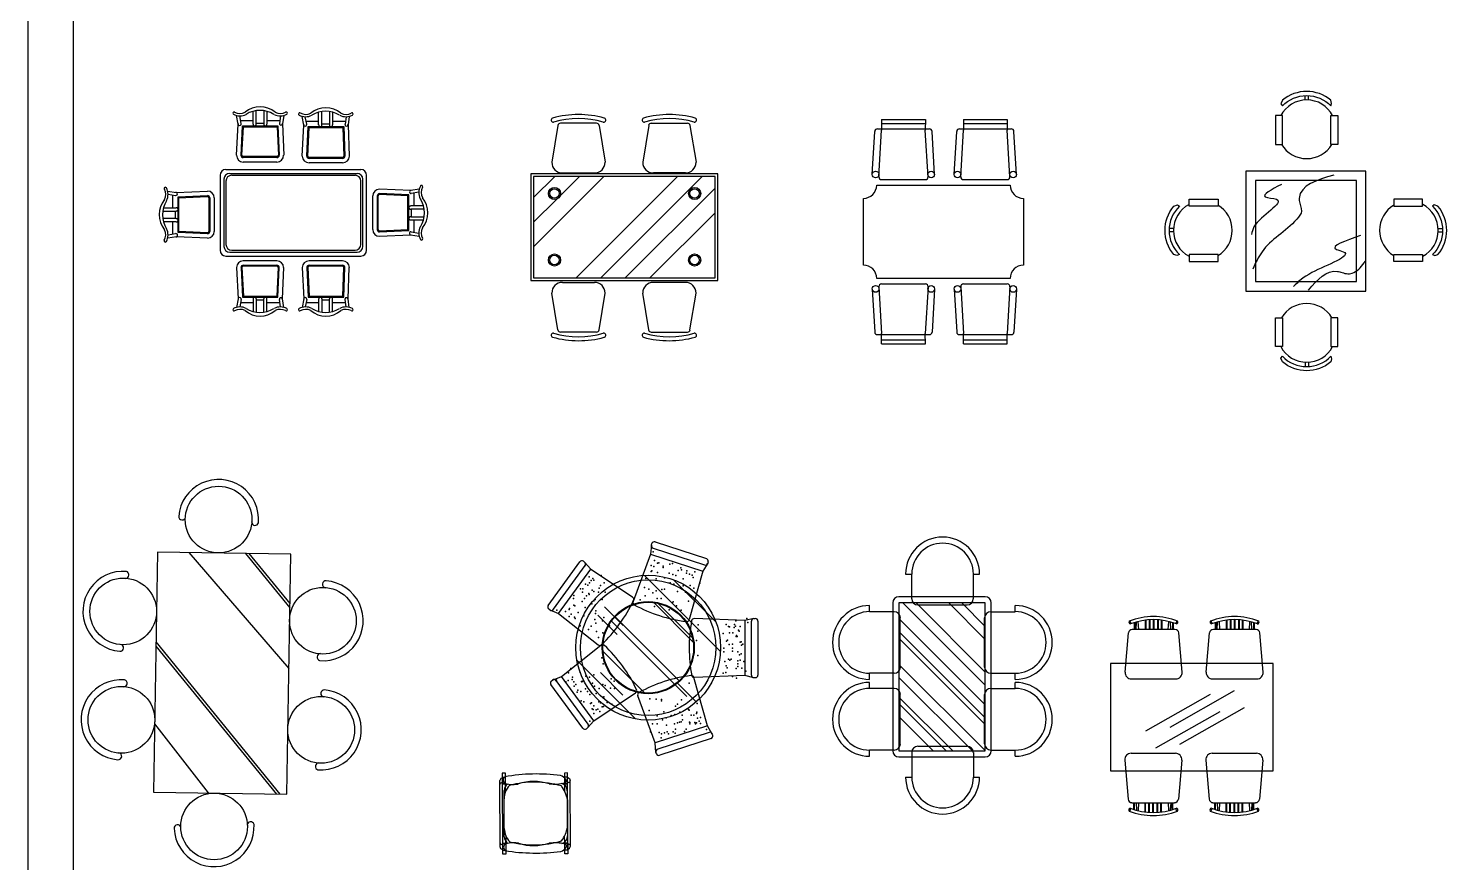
# Model space of a CAD drawing. Header units: inches. Extents: x 10.6 to 53.1, y 11.1 to 35.9.
# Drawn here: x 32.09 to 42.7, y 18.1 to 24.35 of the extents above; entities that cross this region are included whole.
import ezdxf

# ---------------------------------------------------------------- set-up
doc = ezdxf.new("R2010")
doc.units = ezdxf.units.IN
doc.header["$MEASUREMENT"] = 0
for name, color, linetype in [('02', 2, 'Continuous'), ('1', 1, 'Continuous'), ('4', 4, 'Continuous'), ('8', 8, 'Continuous'), ('kadrbm', 4, 'Continuous')]:
    doc.layers.add(name, color=color, linetype=linetype)

# ---------------------------------------------------------------- blocks, each defined once
blk = doc.blocks.new('kadrbm')
at = {"layer": 'kadrbm', "color": 4}
blk.add_lwpolyline([(0, 0), (0, 24.797), (21, 24.797), (21, 0), (0, 0)], close=True, dxfattribs=at)
blk.add_lwpolyline([(20.663, 0.326), (20.663, 24.46), (0.337, 24.46), (0.337, 0.326), (20.663, 0.326)], dxfattribs=at)

msp = doc.modelspace()

# ---------------------------------------------------------------- hatches: boundary and pattern name
at = {"layer": '8'}
h = msp.add_hatch(dxfattribs=at)
h.set_pattern_fill('ANSI34', color=256, scale=0.041, style=0)
h.set_pattern_definition([(45, (35.9434, 22.2314), (-0.5523, 0.5523), []), (45, (36.1275, 22.2314), (-0.5523, 0.5523), []), (45, (36.3116, 22.2314), (-0.5523, 0.5523), []), (45, (36.4957, 22.2314), (-0.5523, 0.5523), [])])
h.paths.add_polyline_path([(37.234, 22.481), (37.234, 23.241), (35.874, 23.241), (35.874, 22.481)])
h.paths.add_polyline_path([(37.126, 22.615, -1), (37.035, 22.615, -1)], flags=16)
h.paths.add_polyline_path([(37.116, 22.615, -1), (37.045, 22.615, -1)], flags=0)
h.paths.add_polyline_path([(37.035, 23.114, -1), (37.126, 23.114, -1)], flags=16)
h.paths.add_polyline_path([(37.045, 23.114, -1), (37.116, 23.114, -1)], flags=0)
h.paths.add_polyline_path([(36.076, 22.615, -1), (35.985, 22.615, -1)], flags=16)
h.paths.add_polyline_path([(36.066, 22.615, -1), (35.995, 22.615, -1)], flags=0)
h.paths.add_polyline_path([(35.985, 23.114, -1), (36.076, 23.114, -1)], flags=16)
h.paths.add_polyline_path([(35.995, 23.114, -1), (36.066, 23.114, -1)], flags=0)

# ---------------------------------------------------------------- linework, layer by layer
at = {"layer": '02'}
for p, q in [((41.657, 23.814), (41.657, 23.847)), ((41.682, 23.814), (41.682, 23.847)), ((33.68, 23.4), (33.691, 23.621)), ((33.687, 23.4), (33.698, 23.613)), ((33.691, 23.621), (33.957, 23.621)), ((33.698, 23.613), (33.951, 23.613)), ((33.951, 23.613), (33.96, 23.4)), ((33.957, 23.621), (33.967, 23.4)), ((34.173, 23.394), (34.183, 23.615)), ((34.18, 23.394), (34.19, 23.608)), ((34.183, 23.615), (34.45, 23.615)), ((34.19, 23.608), (34.443, 23.608)), ((34.443, 23.608), (34.452, 23.394)), ((34.45, 23.615), (34.459, 23.394)), ((36.055, 23.623), (36.01, 23.348)), ((36.345, 23.64), (36.075, 23.64)), ((36.365, 23.623), (36.41, 23.348)), ((36.737, 23.623), (36.692, 23.348)), ((36.756, 23.64), (37.027, 23.64)), ((37.046, 23.623), (37.092, 23.348)), ((38.451, 23.598), (38.841, 23.598)), ((38.462, 23.239), (38.482, 23.589)), ((38.482, 23.638), (38.811, 23.638)), ((38.831, 23.239), (38.81, 23.589)), ((39.066, 23.598), (39.455, 23.598)), ((39.076, 23.239), (39.096, 23.589)), ((39.096, 23.638), (39.425, 23.638)), ((39.445, 23.239), (39.424, 23.589)), ((33.949, 23.39), (33.697, 23.39)), ((33.949, 23.383), (33.697, 23.383)), ((34.442, 23.384), (34.19, 23.384)), ((34.442, 23.377), (34.19, 23.377)), ((33.595, 23.264), (34.55, 23.264)), ((33.61, 23.25), (34.535, 23.25)), ((35.854, 23.261), (35.854, 22.461)), ((37.254, 23.261), (35.854, 23.261)), ((36.09, 23.268), (36.33, 23.268)), ((37.012, 23.268), (36.772, 23.268)), ((37.254, 22.461), (37.254, 23.261)), ((33.552, 23.221), (33.552, 22.717)), ((33.566, 23.207), (33.566, 22.732)), ((34.578, 22.732), (34.578, 23.207)), ((34.593, 22.717), (34.593, 23.221)), ((33.208, 23.089), (33.428, 23.098)), ((33.208, 22.822), (33.208, 23.089)), ((33.215, 23.082), (33.429, 23.091)), ((33.215, 22.829), (33.215, 23.082)), ((33.439, 23.081), (33.439, 22.829)), ((33.446, 23.081), (33.446, 22.829)), ((34.7, 23.095), (34.7, 22.843)), ((34.707, 23.095), (34.707, 22.843)), ((34.938, 23.103), (34.718, 23.113)), ((34.931, 23.096), (34.718, 23.105)), ((34.931, 22.843), (34.931, 23.096)), ((34.938, 22.837), (34.938, 23.103)), ((33.428, 22.812), (33.208, 22.822)), ((33.429, 22.819), (33.215, 22.829)), ((34.718, 22.833), (34.931, 22.843)), ((34.718, 22.826), (34.938, 22.837)), ((40.672, 22.85), (40.639, 22.85)), ((40.672, 22.825), (40.639, 22.825)), ((42.655, 22.85), (42.688, 22.85)), ((42.655, 22.825), (42.688, 22.825)), ((33.595, 22.674), (34.55, 22.674)), ((33.61, 22.688), (34.535, 22.688)), ((42.368, 22.601), (42.368, 22.603)), ((33.68, 22.558), (33.691, 22.337)), ((33.687, 22.558), (33.698, 22.345)), ((33.949, 22.575), (33.697, 22.575)), ((33.949, 22.568), (33.697, 22.568)), ((33.951, 22.345), (33.96, 22.558)), ((33.957, 22.337), (33.967, 22.558)), ((34.173, 22.558), (34.183, 22.337)), ((34.18, 22.558), (34.19, 22.345)), ((34.442, 22.575), (34.19, 22.575)), ((34.442, 22.568), (34.19, 22.568)), ((34.443, 22.345), (34.452, 22.558)), ((34.45, 22.337), (34.459, 22.558)), ((35.854, 22.461), (37.254, 22.461)), ((36.09, 22.447), (36.33, 22.447)), ((37.012, 22.447), (36.772, 22.447)), ((38.462, 22.414), (38.482, 22.064)), ((38.831, 22.414), (38.81, 22.064)), ((39.076, 22.414), (39.096, 22.064)), ((39.445, 22.414), (39.424, 22.064)), ((33.691, 22.337), (33.957, 22.337)), ((33.698, 22.345), (33.951, 22.345)), ((34.183, 22.337), (34.45, 22.337)), ((34.19, 22.345), (34.443, 22.345)), ((36.055, 22.092), (36.01, 22.367)), ((36.365, 22.092), (36.41, 22.367)), ((36.737, 22.092), (36.692, 22.367)), ((37.046, 22.092), (37.092, 22.367)), ((36.345, 22.075), (36.075, 22.075)), ((36.756, 22.075), (37.027, 22.075)), ((38.451, 22.056), (38.841, 22.056)), ((38.482, 22.016), (38.811, 22.016)), ((39.066, 22.056), (39.455, 22.056)), ((39.096, 22.016), (39.425, 22.016)), ((41.657, 21.85), (41.657, 21.817)), ((41.682, 21.85), (41.682, 21.817)), ((36.757, 20.48), (36.76, 20.489)), ((36.785, 20.502), (37.169, 20.377)), ((33.288, 20.422), (34.038, 19.554)), ((33.713, 20.415), (34.046, 20.008)), ((33.739, 20.415), (34.046, 20.039)), ((36.751, 20.409), (36.619, 20.055)), ((36.757, 20.48), (36.751, 20.409)), ((36.751, 20.409), (37.142, 20.282)), ((36.769, 20.455), (37.154, 20.33)), ((35.983, 20.026), (36.221, 20.353)), ((36.023, 19.997), (36.26, 20.324)), ((36.061, 19.965), (36.302, 20.298)), ((36.248, 20.357), (36.256, 20.351)), ((36.256, 20.351), (36.302, 20.298)), ((36.302, 20.298), (36.616, 20.089)), ((37.142, 20.282), (37.04, 19.919)), ((37.179, 20.342), (37.142, 20.282)), ((37.182, 20.352), (37.179, 20.342)), ((38.663, 20.261), (38.709, 20.261)), ((38.709, 20.076), (38.709, 20.261)), ((39.171, 20.261), (39.217, 20.261)), ((39.171, 20.076), (39.171, 20.261)), ((39.259, 20.09), (38.613, 20.09)), ((35.995, 19.992), (35.987, 19.998)), ((35.995, 19.992), (36.061, 19.965)), ((36.061, 19.965), (36.357, 19.73)), ((38.392, 19.978), (38.392, 20.025)), ((38.577, 19.978), (38.392, 19.978)), ((38.567, 20.044), (38.567, 18.936)), ((39.259, 20.044), (38.613, 20.044)), ((38.613, 20.044), (38.613, 18.936)), ((39.259, 19.427), (38.643, 20.044)), ((39.259, 19.525), (38.741, 20.044)), ((38.755, 20.03), (39.124, 20.03)), ((39.259, 19.77), (38.986, 20.044)), ((39.259, 19.868), (39.084, 20.044)), ((39.259, 18.936), (39.259, 20.044)), ((39.301, 19.978), (39.485, 19.978)), ((39.305, 18.936), (39.305, 20.044)), ((39.485, 19.978), (39.485, 20.025)), ((37.457, 19.912), (37.079, 19.927)), ((37.526, 19.928), (37.457, 19.912)), ((37.457, 19.912), (37.457, 19.5)), ((37.506, 19.908), (37.506, 19.504)), ((37.526, 19.928), (37.536, 19.928)), ((37.555, 19.908), (37.555, 19.504)), ((39.259, 19.281), (38.613, 19.927)), ((38.623, 19.563), (38.623, 19.932)), ((39.255, 19.563), (39.255, 19.932)), ((33.042, 19.752), (33.972, 18.611)), ((39.259, 19.183), (38.613, 19.829)), ((39.259, 19.134), (38.613, 19.78)), ((33.041, 19.721), (33.946, 18.611)), ((36.082, 19.494), (36.377, 19.727)), ((39.259, 18.938), (38.613, 19.584)), ((36.242, 19.106), (36.004, 19.433)), ((36.008, 19.46), (36.016, 19.466)), ((36.016, 19.466), (36.082, 19.494)), ((36.282, 19.135), (36.044, 19.462)), ((36.324, 19.161), (36.082, 19.494)), ((37.177, 19.122), (37.075, 19.486)), ((37.457, 19.5), (37.08, 19.485)), ((37.526, 19.484), (37.457, 19.5)), ((37.536, 19.484), (37.526, 19.484)), ((38.392, 19.471), (38.392, 19.517)), ((38.577, 19.517), (38.392, 19.517)), ((38.392, 19.403), (38.392, 19.449)), ((39.163, 18.936), (38.613, 19.486)), ((39.301, 19.517), (39.485, 19.517)), ((39.485, 19.471), (39.485, 19.517)), ((39.485, 19.403), (39.485, 19.449)), ((36.324, 19.161), (36.638, 19.37)), ((36.785, 18.995), (36.654, 19.348)), ((38.577, 19.403), (38.392, 19.403)), ((39.016, 18.936), (38.613, 19.339)), ((38.623, 18.988), (38.623, 19.357)), ((39.255, 18.988), (39.255, 19.357)), ((39.301, 19.403), (39.485, 19.403)), ((40.945, 19.357), (40.462, 19.083)), ((41.127, 19.385), (40.644, 19.111)), ((38.967, 18.936), (38.613, 19.29)), ((41.018, 19.229), (40.535, 18.955)), ((41.2, 19.257), (40.717, 18.983)), ((33.031, 19.139), (33.433, 18.62)), ((36.277, 19.107), (36.269, 19.101)), ((36.277, 19.107), (36.324, 19.161)), ((37.177, 19.122), (36.785, 18.995)), ((37.213, 19.061), (37.177, 19.122)), ((38.869, 18.936), (38.613, 19.192)), ((36.791, 18.924), (36.785, 18.995)), ((37.189, 19.074), (36.804, 18.949)), ((37.204, 19.027), (36.819, 18.902)), ((37.213, 19.061), (37.216, 19.052)), ((36.794, 18.914), (36.791, 18.924)), ((38.392, 18.895), (38.392, 18.941)), ((38.577, 18.941), (38.392, 18.941)), ((38.613, 18.936), (39.259, 18.936)), ((38.613, 18.89), (39.259, 18.89)), ((38.709, 18.924), (38.709, 18.739)), ((38.755, 18.97), (39.124, 18.97)), ((39.171, 18.924), (39.171, 18.739)), ((39.301, 18.941), (39.485, 18.941)), ((39.485, 18.895), (39.485, 18.941)), ((35.627, 18.727), (35.62, 18.712)), ((35.622, 18.216), (35.62, 18.712)), ((35.641, 18.734), (35.627, 18.727)), ((35.663, 18.768), (35.639, 18.767)), ((35.639, 18.767), (35.64, 18.687)), ((35.639, 18.738), (35.641, 18.191)), ((35.639, 18.738), (35.654, 18.738)), ((35.663, 18.687), (35.639, 18.687)), ((35.64, 18.687), (35.663, 18.687)), ((35.663, 18.687), (35.663, 18.768)), ((35.663, 18.69), (35.663, 18.671)), ((35.664, 18.632), (35.663, 18.687)), ((36.128, 18.77), (36.105, 18.769)), ((36.105, 18.769), (36.105, 18.689)), ((36.105, 18.74), (36.129, 18.74)), ((36.105, 18.733), (36.105, 18.74)), ((36.105, 18.681), (36.105, 18.695)), ((36.105, 18.689), (36.105, 18.635)), ((36.129, 18.689), (36.105, 18.689)), ((36.105, 18.689), (36.129, 18.689)), ((36.129, 18.689), (36.128, 18.77)), ((36.131, 18.193), (36.129, 18.74)), ((36.131, 18.735), (36.142, 18.727)), ((36.142, 18.727), (36.148, 18.711)), ((36.15, 18.221), (36.148, 18.711)), ((38.663, 18.739), (38.709, 18.739)), ((39.171, 18.739), (39.217, 18.739)), ((35.654, 18.29), (35.652, 18.639)), ((36.128, 18.364), (36.127, 18.636)), ((36.127, 18.569), (36.128, 18.297)), ((35.665, 18.297), (35.665, 18.242)), ((35.665, 18.239), (35.665, 18.258)), ((36.107, 18.244), (36.106, 18.297)), ((36.107, 18.252), (36.107, 18.238)), ((35.629, 18.201), (35.622, 18.216)), ((35.643, 18.194), (35.629, 18.201)), ((35.665, 18.242), (35.641, 18.242)), ((35.641, 18.191), (35.656, 18.191)), ((35.642, 18.241), (35.665, 18.242)), ((35.642, 18.161), (35.642, 18.241)), ((35.666, 18.161), (35.642, 18.161)), ((35.665, 18.242), (35.666, 18.161)), ((36.131, 18.244), (36.107, 18.244)), ((36.107, 18.243), (36.13, 18.244)), ((36.107, 18.163), (36.107, 18.243)), ((36.107, 18.199), (36.107, 18.193)), ((36.107, 18.193), (36.131, 18.193)), ((36.131, 18.163), (36.107, 18.163)), ((36.13, 18.244), (36.131, 18.163)), ((36.133, 18.198), (36.144, 18.206)), ((36.144, 18.206), (36.15, 18.221))]:
    msp.add_line(p, q, dxfattribs=at)
for points in [[(41.488, 23.771, -0.423227), (41.851, 23.771), (41.856, 23.789), (41.851, 23.813, 0.361278), (41.488, 23.813), (41.477, 23.786)], [(40.715, 23.018, 0.423227), (40.715, 22.656), (40.697, 22.65), (40.673, 22.656, -0.361278), (40.673, 23.018), (40.701, 23.029)], [(42.612, 23.018, -0.423227), (42.612, 22.656), (42.63, 22.65), (42.654, 22.656, 0.361278), (42.654, 23.018), (42.626, 23.029)], [(41.488, 21.893, 0.423227), (41.851, 21.893), (41.856, 21.875), (41.851, 21.851, -0.361278), (41.488, 21.851), (41.477, 21.879)]]:
    msp.add_lwpolyline(points, format="xyb", close=True, dxfattribs=at)
for points in [[(41.435, 23.698), (41.435, 23.482), (41.488, 23.482), (41.488, 23.698)], [(41.904, 23.698), (41.904, 23.482), (41.851, 23.482), (41.851, 23.698)], [(35.874, 22.481), (37.234, 22.481), (37.234, 23.241), (35.874, 23.241)], [(41.214, 22.382), (42.114, 22.382), (42.114, 23.282), (41.214, 23.282)], [(40.788, 23.071), (41.005, 23.071), (41.005, 23.018), (40.788, 23.018)], [(42.539, 23.071), (42.323, 23.071), (42.323, 23.018), (42.539, 23.018)], [(40.788, 22.603), (41.005, 22.603), (41.005, 22.656), (40.788, 22.656)], [(42.539, 22.603), (42.323, 22.603), (42.323, 22.656), (42.539, 22.656)], [(41.435, 21.966), (41.435, 22.182), (41.488, 22.182), (41.488, 21.966)], [(41.904, 21.966), (41.904, 22.182), (41.851, 22.182), (41.851, 21.966)], [(41.418, 18.785), (41.418, 19.591), (40.199, 19.591), (40.199, 18.785)]]:
    msp.add_lwpolyline(points, close=True, dxfattribs=at)
for centre, radius in [((38.438, 23.256), 0.025), ((38.854, 23.256), 0.025), ((39.052, 23.256), 0.025), ((39.469, 23.256), 0.025), ((36.03, 23.114), 0.0454), ((36.03, 23.114), 0.0354), ((37.081, 23.114), 0.0454), ((37.081, 23.114), 0.0354), ((36.03, 22.615), 0.0454), ((36.03, 22.615), 0.0354), ((37.081, 22.615), 0.0454), ((37.081, 22.615), 0.0354), ((38.438, 22.398), 0.025), ((38.854, 22.398), 0.025), ((39.052, 22.398), 0.025), ((39.469, 22.398), 0.025), ((36.733, 19.709), 0.543)]:
    msp.add_circle(centre, radius, dxfattribs=at)
for centre, radius, start, end in [((41.67, 23.595), 0.22, 28.0535, 151.9465), ((36.02, 23.664), 0.015, 105.4901, 284.2842), ((36.21, 22.981), 0.724, 74.4701, 105.577), ((36.21, 22.981), 0.694, 74.4325, 105.5675), ((36.4, 23.664), 0.015, 255.7158, 74.5099), ((36.702, 23.664), 0.015, 105.4901, 284.2842), ((36.891, 22.981), 0.724, 74.423, 105.5299), ((36.892, 22.981), 0.694, 74.4325, 105.5675), ((37.081, 23.664), 0.015, 255.7158, 74.5099), ((36.075, 23.62), 0.02, 90, 170.6717), ((36.345, 23.62), 0.02, 9.3283, 90), ((36.756, 23.62), 0.02, 90, 170.6717), ((37.027, 23.62), 0.02, 9.3283, 90), ((41.67, 23.595), 0.22, 211.0762, 328.9238), ((33.697, 23.4), 0.0173, 180, 270), ((33.697, 23.4), 0.0101, 180, 270), ((33.949, 23.4), 0.0173, 270, 0), ((33.949, 23.4), 0.0101, 270, 0), ((34.19, 23.394), 0.0173, 180, 270), ((34.19, 23.394), 0.0101, 180, 270), ((34.442, 23.394), 0.0173, 270, 0), ((34.442, 23.394), 0.0101, 270, 0), ((36.09, 23.348), 0.08, 180, 270), ((36.33, 23.348), 0.08, 270, 0), ((36.772, 23.348), 0.08, 180, 270), ((37.012, 23.348), 0.08, 270, 0), ((33.595, 23.221), 0.0432, 90, 180), ((33.61, 23.207), 0.0432, 90, 180), ((34.535, 23.207), 0.0432, 0, 90), ((34.55, 23.221), 0.0432, 0, 90), ((33.429, 23.081), 0.0173, 0, 90), ((33.429, 23.081), 0.0101, 0, 90), ((34.718, 23.095), 0.0173, 90, 180), ((34.718, 23.095), 0.0101, 90, 180), ((40.891, 22.837), 0.22, 118.0535, 241.9465), ((42.436, 22.837), 0.22, 298.0535, 61.9465), ((40.891, 22.837), 0.22, 301.0762, 58.9238), ((42.436, 22.837), 0.22, 121.0762, 238.9238), ((33.429, 22.829), 0.0101, 270, 0), ((33.429, 22.829), 0.0173, 270, 0), ((34.718, 22.843), 0.0173, 180, 270), ((34.718, 22.843), 0.0101, 180, 270), ((33.595, 22.717), 0.0432, 180, 270), ((33.61, 22.732), 0.0432, 180, 270), ((34.535, 22.732), 0.0432, 270, 0), ((34.55, 22.717), 0.0432, 270, 0), ((33.697, 22.558), 0.0173, 90, 180), ((33.697, 22.558), 0.0101, 90, 180), ((33.949, 22.558), 0.0173, 0, 90), ((33.949, 22.558), 0.0101, 0, 90), ((34.19, 22.558), 0.0173, 90, 180), ((34.19, 22.558), 0.0101, 90, 180), ((34.442, 22.558), 0.0173, 0, 90), ((34.442, 22.558), 0.0101, 0, 90), ((36.09, 22.367), 0.08, 90, 180), ((36.33, 22.367), 0.08, 0, 90), ((36.772, 22.367), 0.08, 90, 180), ((37.012, 22.367), 0.08, 0, 90), ((41.67, 22.069), 0.22, 31.0762, 148.9238), ((36.075, 22.095), 0.02, 189.3283, 270), ((36.345, 22.095), 0.02, 270, 350.6717), ((36.756, 22.095), 0.02, 189.3283, 270), ((37.027, 22.095), 0.02, 270, 350.6717), ((36.02, 22.051), 0.015, 75.7158, 254.5099), ((36.21, 22.734), 0.724, 254.423, 285.5299), ((36.21, 22.734), 0.694, 254.4325, 285.5675), ((36.4, 22.051), 0.015, 285.4901, 104.2842), ((36.702, 22.051), 0.015, 75.7158, 254.5099), ((36.891, 22.734), 0.724, 254.4701, 285.577), ((36.892, 22.734), 0.694, 254.4325, 285.5675), ((37.081, 22.051), 0.015, 285.4901, 104.2842), ((41.67, 22.069), 0.22, 208.0535, 331.9465), ((36.778, 20.483), 0.0197, 72, 162), ((38.94, 20.261), 0.277, 0, 180), ((38.94, 20.261), 0.231, 0, 180), ((36.775, 20.473), 0.0197, 162, 252), ((37.163, 20.358), 0.0197, 342, 72), ((36.236, 20.341), 0.0197, 54, 144), ((36.244, 20.335), 0.0197, 324, 54), ((37.16, 20.348), 0.0197, 252, 342), ((35.611, 20.543), 1.12, 313.5839, 334.6928), ((36.605, 20.072), 0.0197, 334.6928, 56.5448), ((38.613, 20.044), 0.0462, 90, 180), ((38.755, 20.076), 0.0462, 180, 270), ((39.124, 20.076), 0.0462, 270, 0), ((39.259, 20.044), 0.0462, 0, 90), ((35.999, 20.014), 0.0197, 144, 234), ((36.007, 20.008), 0.0197, 234, 324), ((36.638, 20.048), 0.0197, 159.4552, 241.5839), ((37.161, 21.015), 1.12, 241.5839, 262.6928), ((38.392, 19.748), 0.277, 90, 270), ((38.392, 19.748), 0.231, 90, 270), ((38.577, 19.932), 0.0462, 0, 90), ((39.301, 19.932), 0.0462, 90, 180), ((39.485, 19.748), 0.277, 270, 90), ((39.485, 19.748), 0.231, 270, 90), ((37.021, 19.924), 0.0197, 262.6928, 344.5448), ((38.16, 19.708), 1.12, 169.5839, 190.6928), ((37.078, 19.907), 0.0197, 87.4552, 169.5839), ((37.526, 19.908), 0.0197, 90, 180), ((37.536, 19.908), 0.0197, 0, 90), ((36.369, 19.746), 0.0197, 231.4552, 313.5839), ((36.39, 19.712), 0.0197, 46.6928, 128.5448), ((35.635, 18.912), 1.12, 25.5839, 46.6928), ((38.577, 19.563), 0.0462, 270, 0), ((39.301, 19.563), 0.0462, 180, 270), ((36.02, 19.444), 0.0197, 126, 216), ((36.028, 19.45), 0.0197, 36, 126), ((37.201, 18.39), 1.12, 97.5839, 118.6928), ((37.056, 19.48), 0.0197, 15.4552, 97.5839), ((37.079, 19.504), 0.0197, 190.6928, 272.5448), ((37.526, 19.504), 0.0197, 180, 270), ((37.536, 19.504), 0.0197, 270, 0), ((38.392, 19.172), 0.277, 90, 270), ((39.485, 19.172), 0.277, 270, 90), ((36.627, 19.387), 0.0197, 303.4552, 25.5839), ((36.673, 19.355), 0.0197, 118.6928, 200.5448), ((38.392, 19.172), 0.231, 90, 270), ((38.577, 19.357), 0.0462, 0, 90), ((39.301, 19.357), 0.0462, 90, 180), ((39.485, 19.172), 0.231, 270, 90), ((36.258, 19.117), 0.0197, 216, 306), ((36.266, 19.123), 0.0197, 306, 36), ((37.195, 19.055), 0.0197, 18, 108), ((37.198, 19.046), 0.0197, 288, 18), ((36.81, 18.93), 0.0197, 108, 198), ((36.813, 18.921), 0.0197, 198, 288), ((38.613, 18.936), 0.0462, 180, 270), ((38.577, 18.988), 0.0462, 270, 0), ((38.755, 18.924), 0.0462, 90, 180), ((39.124, 18.924), 0.0462, 0, 90), ((39.301, 18.988), 0.0462, 180, 270), ((39.259, 18.936), 0.0462, 270, 0), ((35.632, 18.683), 0.012, 67.598, 180.2446), ((35.678, 18.717), 0.0321, 129.7028, 233.652), ((35.72, 18.633), 0.0677, 127.3773, 175.2344), ((35.898, 17.352), 1.41, 82.7696, 99.8017), ((35.709, 18.848), 0.164, 252.4691, 273.4773), ((35.881, 17.982), 0.719, 73.7828, 105.219), ((35.689, 19.175), 0.493, 273.4773, 278.0614), ((35.875, 18.334), 0.372, 72.1401, 108.3491), ((36.032, 18.982), 0.296, 261.8558, 284.7851), ((36.044, 18.666), 0.0902, 37.1059, 69.6713), ((36.069, 18.636), 0.0575, 0.2446, 75.6611), ((36.103, 18.711), 0.0161, 284.7851, 37.1059), ((36.14, 18.691), 0.00768, 0.2446, 169.8609), ((38.94, 18.739), 0.277, 180, 0), ((38.94, 18.739), 0.231, 180, 0), ((35.793, 18.577), 0.14, 135.6118, 180.2446), ((35.896, 18.53), 0.234, 9.4375, 37.301), ((35.896, 18.401), 0.234, 323.1882, 351.0516), ((35.794, 18.353), 0.14, 180.2446, 224.8773), ((35.721, 18.296), 0.0677, 185.2547, 233.1118), ((35.877, 18.949), 0.719, 255.2702, 286.7063), ((36.07, 18.297), 0.0575, 284.8281, 0.2446), ((35.634, 18.246), 0.012, 180.2446, 292.8912), ((35.681, 18.212), 0.0321, 126.8372, 230.7863), ((35.888, 19.579), 1.41, 260.6874, 277.7195), ((35.712, 18.082), 0.164, 87.0118, 108.02), ((35.695, 17.754), 0.493, 82.4278, 87.0118), ((35.874, 18.597), 0.372, 252.1401, 288.3491), ((36.036, 17.95), 0.296, 75.704, 98.6333), ((36.046, 18.266), 0.0902, 290.8178, 323.3833), ((36.105, 18.222), 0.0161, 323.3833, 75.704), ((36.142, 18.242), 0.00768, 190.6282, 0.2446)]:
    msp.add_arc(centre, radius, start, end, dxfattribs=at)
for points in [[(41.874, 23.251), (41.613, 23.077), (41.613, 23.06), (41.631, 22.982), (41.596, 22.921), (41.335, 22.677), (41.265, 22.547)], [(41.481, 23.182), (41.359, 23.088), (41.443, 23.07), (41.274, 22.863), (41.256, 22.807)], [(42.074, 22.799), (41.892, 22.695), (41.944, 22.677), (41.709, 22.521), (41.57, 22.417)], [(41.683, 22.39), (41.9, 22.53), (41.935, 22.521), (41.979, 22.512), (42.022, 22.521), (42.109, 22.608)]]:
    msp.add_spline(points, degree=3, dxfattribs=at)
for p in [(36.771, 20.427), (36.754, 20.279), (36.755, 20.326), (36.761, 20.286), (36.776, 20.318), (36.781, 20.363), (36.803, 20.342), (36.803, 20.272), (36.812, 20.344), (36.844, 20.31), (36.846, 20.319), (36.894, 20.336), (36.914, 20.341), (36.957, 20.287), (36.978, 20.308), (36.983, 20.293), (37.022, 20.285), (37.083, 20.277), (36.262, 20.184), (36.279, 20.178), (36.289, 20.24), (36.292, 20.196), (36.305, 20.213), (36.318, 20.228), (36.324, 20.216), (36.375, 20.174), (36.381, 20.25), (36.403, 20.195), (36.714, 20.227), (36.792, 20.224), (36.855, 20.232), (36.89, 20.267), (36.898, 20.195), (36.918, 20.258), (36.925, 20.186), (36.941, 20.251), (36.995, 20.224), (36.995, 20.173), (37.021, 20.267), (37.042, 20.26), (37.047, 20.174), (37.063, 20.253), (37.071, 20.236), (37.121, 20.192), (36.174, 20.078), (36.175, 20.099), (36.226, 20.15), (36.24, 20.124), (36.242, 20.15), (36.256, 20.077), (36.27, 20.097), (36.287, 20.116), (36.291, 20.107), (36.312, 20.14), (36.324, 20.13), (36.326, 20.061), (36.335, 20.07), (36.361, 20.124), (36.365, 20.155), (36.388, 20.071), (36.411, 20.126), (36.672, 20.068), (36.706, 20.159), (36.709, 20.098), (36.737, 20.148), (36.768, 20.12), (36.792, 20.136), (36.801, 20.077), (36.829, 20.077), (36.836, 20.145), (36.856, 20.148), (36.953, 20.13), (37.012, 20.125), (37.034, 20.058), (37.076, 20.154), (36.049, 19.99), (36.114, 19.98), (36.14, 19.994), (36.142, 20.003), (36.155, 19.961), (36.176, 20.028), (36.183, 20.023), (36.207, 19.972), (36.238, 20.054), (36.261, 20.01), (36.309, 20.038), (36.338, 19.965), (36.341, 19.984), (36.717, 20.049), (36.781, 20.018), (36.89, 19.992), (36.912, 20.046), (36.919, 20.053), (36.944, 20.022), (36.98, 19.99), (36.141, 19.943), (36.181, 19.937), (36.185, 19.928), (36.222, 19.873), (36.249, 19.947), (36.284, 19.845), (36.304, 19.871), (36.332, 19.92), (36.34, 19.892), (36.391, 19.91), (36.4, 19.936), (36.442, 19.873), (37.108, 19.881), (37.317, 19.882), (37.334, 19.868), (37.343, 19.864), (37.378, 19.859), (37.379, 19.882), (37.387, 19.869), (37.389, 19.91), (37.423, 19.868), (37.472, 19.927), (37.481, 19.898), (36.344, 19.829), (36.36, 19.784), (36.393, 19.821), (37.095, 19.762), (37.104, 19.833), (37.294, 19.815), (37.321, 19.757), (37.328, 19.766), (37.343, 19.819), (37.367, 19.821), (37.392, 19.793), (37.395, 19.799), (37.4, 19.793), (37.409, 19.841), (37.414, 19.833), (37.422, 19.749), (37.431, 19.753), (36.385, 19.634), (37.104, 19.651), (37.299, 19.706), (37.299, 19.677), (37.339, 19.733), (37.365, 19.735), (37.365, 19.706), (37.365, 19.682), (37.405, 19.677), (37.418, 19.655), (37.431, 19.664), (37.433, 19.727), (37.443, 19.735), (36.152, 19.554), (36.395, 19.587), (37.307, 19.606), (37.317, 19.574), (37.325, 19.558), (37.334, 19.622), (37.345, 19.616), (37.356, 19.622), (37.392, 19.553), (37.405, 19.611), (37.405, 19.589), (37.405, 19.567), (37.423, 19.615), (37.434, 19.555), (37.45, 19.606), (37.466, 19.533), (36.046, 19.466), (36.115, 19.452), (36.133, 19.463), (36.136, 19.52), (36.163, 19.47), (36.166, 19.489), (36.176, 19.452), (36.177, 19.42), (36.189, 19.434), (36.222, 19.524), (36.233, 19.455), (36.235, 19.454), (36.243, 19.457), (36.265, 19.495), (36.292, 19.487), (36.314, 19.443), (36.324, 19.505), (36.331, 19.42), (36.392, 19.434), (36.41, 19.425), (36.456, 19.475), (36.478, 19.458), (37.04, 19.444), (37.294, 19.519), (37.315, 19.524), (37.365, 19.492), (37.395, 19.48), (36.199, 19.376), (36.204, 19.391), (36.228, 19.381), (36.263, 19.4), (36.277, 19.381), (36.294, 19.357), (36.343, 19.365), (36.364, 19.403), (36.398, 19.334), (36.399, 19.34), (36.45, 19.406), (36.479, 19.404), (36.745, 19.326), (36.793, 19.322), (36.833, 19.321), (36.983, 19.318), (36.231, 19.311), (36.251, 19.304), (36.299, 19.29), (36.307, 19.295), (36.312, 19.25), (36.321, 19.245), (36.324, 19.272), (36.326, 19.216), (36.342, 19.244), (36.356, 19.249), (36.362, 19.302), (36.369, 19.23), (36.376, 19.296), (36.388, 19.266), (36.397, 19.268), (36.424, 19.298), (36.461, 19.286), (36.741, 19.239), (36.832, 19.311), (36.85, 19.228), (36.932, 19.209), (36.938, 19.271), (36.952, 19.285), (36.971, 19.226), (37.034, 19.246), (37.041, 19.24), (37.096, 19.215), (37.097, 19.225), (37.099, 19.291), (36.296, 19.158), (36.764, 19.137), (36.799, 19.198), (36.799, 19.138), (36.84, 19.169), (36.868, 19.184), (36.871, 19.128), (36.905, 19.2), (36.93, 19.138), (36.953, 19.145), (36.967, 19.151), (36.98, 19.154), (36.988, 19.203), (36.99, 19.167), (37.042, 19.151), (37.044, 19.147), (37.046, 19.138), (37.054, 19.202), (37.076, 19.204), (37.083, 19.148), (37.088, 19.138), (37.095, 19.145), (37.103, 19.18), (37.114, 19.157), (37.124, 19.186), (37.125, 19.141), (36.75, 19.079), (36.816, 19.073), (36.83, 19.033), (36.833, 19.064), (36.854, 19.071), (36.875, 19.078), (36.884, 19.063), (36.921, 19.079), (36.934, 19.069), (36.938, 19.099), (37.005, 19.08), (37.018, 19.097), (37.171, 19.095)]:
    msp.add_point(p, dxfattribs=at)
at = {"layer": '1'}
for p, q in [((33.658, 23.633), (33.647, 23.698)), ((33.681, 23.639), (33.67, 23.695)), ((33.77, 23.634), (33.77, 23.729)), ((33.793, 23.634), (33.793, 23.734)), ((33.851, 23.734), (33.851, 23.634)), ((33.874, 23.73), (33.874, 23.635)), ((33.977, 23.695), (33.968, 23.639)), ((34, 23.698), (33.991, 23.635)), ((34.15, 23.627), (34.139, 23.692)), ((34.173, 23.633), (34.162, 23.689)), ((34.262, 23.629), (34.262, 23.724)), ((34.285, 23.629), (34.285, 23.729)), ((34.343, 23.729), (34.343, 23.629)), ((34.366, 23.724), (34.366, 23.629)), ((34.469, 23.689), (34.46, 23.633)), ((34.492, 23.692), (34.483, 23.629)), ((38.482, 23.668), (38.811, 23.668)), ((38.482, 23.668), (38.482, 23.589)), ((38.811, 23.668), (38.81, 23.589)), ((39.096, 23.668), (39.425, 23.668)), ((39.096, 23.668), (39.096, 23.589)), ((39.425, 23.668), (39.424, 23.589)), ((33.647, 23.4), (33.658, 23.633)), ((33.677, 23.661), (33.77, 23.661)), ((33.793, 23.641), (33.851, 23.641)), ((33.874, 23.661), (33.971, 23.661)), ((33.991, 23.635), (34, 23.4)), ((34.139, 23.394), (34.15, 23.627)), ((34.169, 23.655), (34.262, 23.655)), ((34.285, 23.635), (34.343, 23.635)), ((34.366, 23.655), (34.464, 23.655)), ((34.483, 23.629), (34.492, 23.394)), ((38.413, 23.257), (38.431, 23.579)), ((38.88, 23.257), (38.861, 23.579)), ((39.027, 23.257), (39.046, 23.579)), ((39.494, 23.257), (39.475, 23.579)), ((33.949, 23.349), (33.697, 23.349)), ((33.523, 23.25), (33.523, 22.688)), ((33.566, 23.293), (34.578, 23.293)), ((34.442, 23.344), (34.19, 23.344)), ((34.622, 22.688), (34.622, 23.25)), ((34.953, 23.136), (34.718, 23.146)), ((35.016, 23.146), (34.953, 23.136)), ((38.446, 23.177), (39.446, 23.177)), ((38.482, 23.218), (38.811, 23.218)), ((39.096, 23.218), (39.425, 23.218)), ((33.131, 23.131), (33.194, 23.122)), ((33.134, 23.108), (33.19, 23.099)), ((33.168, 23.005), (33.168, 23.103)), ((33.194, 23.122), (33.429, 23.131)), ((33.479, 23.081), (33.479, 22.829)), ((34.667, 23.095), (34.667, 22.843)), ((35.013, 23.123), (34.956, 23.113)), ((34.979, 23.02), (34.979, 23.117)), ((38.346, 22.577), (38.346, 23.077)), ((39.546, 23.077), (39.546, 22.577)), ((33.094, 22.982), (33.194, 22.982)), ((33.194, 22.925), (33.094, 22.925)), ((33.099, 23.005), (33.194, 23.005)), ((33.188, 22.925), (33.188, 22.982)), ((35.047, 23.02), (34.952, 23.02)), ((35.052, 22.997), (34.952, 22.997)), ((34.952, 22.939), (35.052, 22.939)), ((34.958, 22.939), (34.958, 22.997)), ((33.194, 22.902), (33.099, 22.902)), ((33.168, 22.808), (33.168, 22.902)), ((34.952, 22.916), (35.047, 22.916)), ((34.956, 22.826), (35.013, 22.816)), ((34.979, 22.822), (34.979, 22.916)), ((33.196, 22.789), (33.131, 22.779)), ((33.19, 22.812), (33.134, 22.802)), ((33.429, 22.779), (33.196, 22.789)), ((34.718, 22.793), (34.951, 22.803)), ((34.951, 22.803), (35.016, 22.793)), ((33.566, 22.645), (34.578, 22.645)), ((33.949, 22.608), (33.697, 22.608)), ((34.442, 22.608), (34.19, 22.608)), ((33.647, 22.558), (33.658, 22.325)), ((33.991, 22.323), (34, 22.558)), ((34.139, 22.558), (34.15, 22.325)), ((34.483, 22.323), (34.492, 22.558)), ((38.413, 22.397), (38.431, 22.074)), ((39.446, 22.477), (38.446, 22.477)), ((38.482, 22.436), (38.811, 22.436)), ((38.88, 22.397), (38.861, 22.074)), ((39.027, 22.397), (39.046, 22.074)), ((39.096, 22.436), (39.425, 22.436)), ((39.494, 22.397), (39.475, 22.074)), ((33.658, 22.325), (33.647, 22.26)), ((33.681, 22.319), (33.67, 22.263)), ((33.677, 22.297), (33.77, 22.297)), ((33.77, 22.324), (33.77, 22.228)), ((33.793, 22.324), (33.793, 22.223)), ((33.793, 22.317), (33.851, 22.317)), ((33.851, 22.223), (33.851, 22.324)), ((33.874, 22.228), (33.874, 22.323)), ((33.874, 22.297), (33.971, 22.297)), ((33.977, 22.263), (33.968, 22.319)), ((34, 22.26), (33.991, 22.323)), ((34.15, 22.325), (34.139, 22.26)), ((34.173, 22.319), (34.162, 22.263)), ((34.169, 22.297), (34.262, 22.297)), ((34.262, 22.324), (34.262, 22.228)), ((34.285, 22.324), (34.285, 22.223)), ((34.285, 22.317), (34.343, 22.317)), ((34.343, 22.223), (34.343, 22.324)), ((34.366, 22.228), (34.366, 22.323)), ((34.366, 22.297), (34.464, 22.297)), ((34.469, 22.263), (34.46, 22.319)), ((34.492, 22.26), (34.483, 22.323)), ((38.482, 21.986), (38.482, 22.064)), ((38.482, 21.986), (38.811, 21.986)), ((38.811, 21.986), (38.81, 22.064)), ((39.096, 21.986), (39.096, 22.064)), ((39.096, 21.986), (39.425, 21.986)), ((39.425, 21.986), (39.424, 22.064)), ((40.344, 19.91), (40.352, 19.888)), ((40.682, 19.845), (40.362, 19.845)), ((40.376, 19.896), (40.376, 19.845)), ((40.381, 19.898), (40.381, 19.845)), ((40.391, 19.845), (40.394, 19.901)), ((40.41, 19.845), (40.407, 19.905)), ((40.459, 19.915), (40.459, 19.845)), ((40.464, 19.915), (40.464, 19.845)), ((40.488, 19.918), (40.488, 19.845)), ((40.493, 19.918), (40.493, 19.845)), ((40.519, 19.919), (40.519, 19.845)), ((40.524, 19.919), (40.524, 19.845)), ((40.55, 19.918), (40.55, 19.845)), ((40.555, 19.918), (40.555, 19.845)), ((40.579, 19.915), (40.579, 19.845)), ((40.583, 19.915), (40.583, 19.845)), ((40.632, 19.845), (40.635, 19.905)), ((40.651, 19.845), (40.648, 19.902)), ((40.663, 19.897), (40.663, 19.845)), ((40.668, 19.895), (40.668, 19.845)), ((40.697, 19.91), (40.689, 19.888)), ((40.952, 19.91), (40.96, 19.888)), ((41.29, 19.845), (40.97, 19.845)), ((40.984, 19.896), (40.984, 19.845)), ((40.989, 19.898), (40.989, 19.845)), ((40.999, 19.845), (41.002, 19.901)), ((41.018, 19.845), (41.015, 19.905)), ((41.067, 19.915), (41.067, 19.845)), ((41.072, 19.915), (41.072, 19.845)), ((41.096, 19.918), (41.096, 19.845)), ((41.101, 19.918), (41.101, 19.845)), ((41.127, 19.919), (41.127, 19.845)), ((41.132, 19.919), (41.132, 19.845)), ((41.158, 19.918), (41.158, 19.845)), ((41.163, 19.918), (41.163, 19.845)), ((41.187, 19.915), (41.187, 19.845)), ((41.191, 19.915), (41.191, 19.845)), ((41.24, 19.845), (41.243, 19.905)), ((41.259, 19.845), (41.256, 19.902)), ((41.271, 19.897), (41.271, 19.845)), ((41.276, 19.895), (41.276, 19.845)), ((41.305, 19.91), (41.297, 19.888)), ((40.308, 19.526), (40.333, 19.819)), ((40.736, 19.526), (40.71, 19.819)), ((40.916, 19.526), (40.941, 19.819)), ((41.344, 19.526), (41.318, 19.819)), ((40.688, 19.474), (40.356, 19.474)), ((41.296, 19.474), (40.964, 19.474)), ((40.353, 18.918), (40.685, 18.918)), ((40.961, 18.918), (41.293, 18.918)), ((40.305, 18.866), (40.331, 18.573)), ((40.733, 18.866), (40.708, 18.573)), ((40.913, 18.866), (40.939, 18.573)), ((41.341, 18.866), (41.316, 18.573)), ((40.344, 18.482), (40.352, 18.504)), ((40.359, 18.547), (40.679, 18.547)), ((40.373, 18.497), (40.373, 18.547)), ((40.378, 18.495), (40.378, 18.547)), ((40.39, 18.547), (40.393, 18.491)), ((40.409, 18.547), (40.406, 18.488)), ((40.458, 18.477), (40.458, 18.547)), ((40.462, 18.477), (40.462, 18.547)), ((40.486, 18.475), (40.486, 18.547)), ((40.491, 18.475), (40.491, 18.547)), ((40.517, 18.474), (40.517, 18.547)), ((40.522, 18.474), (40.522, 18.547)), ((40.548, 18.475), (40.548, 18.547)), ((40.553, 18.475), (40.553, 18.547)), ((40.577, 18.477), (40.577, 18.547)), ((40.582, 18.477), (40.582, 18.547)), ((40.631, 18.547), (40.634, 18.488)), ((40.65, 18.547), (40.647, 18.491)), ((40.66, 18.495), (40.66, 18.547)), ((40.665, 18.496), (40.665, 18.547)), ((40.697, 18.482), (40.689, 18.505)), ((40.952, 18.482), (40.96, 18.504)), ((40.967, 18.547), (41.287, 18.547)), ((40.981, 18.497), (40.981, 18.547)), ((40.986, 18.495), (40.986, 18.547)), ((40.998, 18.547), (41.001, 18.491)), ((41.017, 18.547), (41.014, 18.488)), ((41.066, 18.477), (41.066, 18.547)), ((41.07, 18.477), (41.07, 18.547)), ((41.094, 18.475), (41.094, 18.547)), ((41.099, 18.475), (41.099, 18.547)), ((41.125, 18.474), (41.125, 18.547)), ((41.13, 18.474), (41.13, 18.547)), ((41.156, 18.475), (41.156, 18.547)), ((41.161, 18.475), (41.161, 18.547)), ((41.185, 18.477), (41.185, 18.547)), ((41.19, 18.477), (41.19, 18.547)), ((41.239, 18.547), (41.242, 18.488)), ((41.258, 18.547), (41.255, 18.491)), ((41.268, 18.495), (41.268, 18.547)), ((41.273, 18.496), (41.273, 18.547)), ((41.305, 18.482), (41.297, 18.505))]:
    msp.add_line(p, q, dxfattribs=at)
msp.add_lwpolyline([(34.023, 18.61), (34.053, 20.41), (33.053, 20.426), (33.023, 18.627)], close=True, dxfattribs=at)
for centre in [(33.512, 20.669), (32.797, 19.981), (34.294, 19.911), (32.783, 19.168), (34.281, 19.093), (33.478, 18.369)]:
    msp.add_circle(centre, 0.25, dxfattribs=at)
for centre, radius, start, end in [((33.628, 23.715), 0.00903, 56.5726, 237.7215), ((33.672, 23.796), 0.101, 241.1173, 297.5141), ((33.672, 23.796), 0.0832, 240.9211, 297.5141), ((33.823, 23.586), 0.177, 50.3459, 129.6541), ((33.822, 23.544), 0.193, 57.3186, 122.6814), ((33.975, 23.796), 0.101, 242.4859, 298.8827), ((33.975, 23.796), 0.0832, 242.4859, 298.022), ((34.019, 23.715), 0.00903, 302.2785, 123.4274), ((34.12, 23.709), 0.00903, 56.5726, 237.7215), ((34.164, 23.79), 0.101, 241.1173, 297.5141), ((34.164, 23.79), 0.0832, 240.9211, 297.5141), ((34.316, 23.58), 0.177, 50.3459, 129.6541), ((34.315, 23.538), 0.193, 57.3186, 122.6814), ((34.467, 23.79), 0.101, 242.4859, 298.8827), ((34.467, 23.79), 0.0832, 242.4859, 298.022), ((34.511, 23.709), 0.00903, 302.2785, 123.4274), ((33.669, 23.636), 0.0119, 166.2748, 13.7252), ((33.782, 23.632), 0.0117, 168.6748, 11.3252), ((33.862, 23.632), 0.0118, 168.8014, 12.2085), ((33.979, 23.637), 0.0117, 170.8614, 9.1386), ((34.161, 23.63), 0.0119, 166.2748, 13.7252), ((34.274, 23.626), 0.0117, 168.6748, 11.3252), ((34.355, 23.626), 0.0118, 168.8014, 12.2085), ((34.471, 23.631), 0.0117, 170.8614, 9.1386), ((38.451, 23.578), 0.02, 90, 176.6868), ((38.841, 23.578), 0.02, 3.3132, 90), ((39.066, 23.578), 0.02, 90, 176.6868), ((39.455, 23.578), 0.02, 3.3132, 90), ((33.697, 23.4), 0.0504, 180, 270), ((33.949, 23.4), 0.0504, 270, 0), ((34.19, 23.394), 0.0504, 180, 270), ((34.442, 23.394), 0.0504, 270, 0), ((33.566, 23.25), 0.0432, 90, 180), ((34.578, 23.25), 0.0432, 0, 90), ((38.482, 23.238), 0.02, 176.6868, 270), ((38.811, 23.238), 0.02, 270, 3.3132), ((39.096, 23.238), 0.02, 176.6868, 270), ((39.425, 23.238), 0.02, 270, 3.3132), ((33.113, 23.151), 0.00903, 32.2785, 213.4274), ((33.032, 23.107), 0.0832, 332.4859, 28.022), ((33.032, 23.107), 0.101, 332.4859, 28.8827), ((34.718, 23.095), 0.0504, 90, 180), ((34.955, 23.125), 0.0117, 80.8614, 279.1386), ((35.114, 23.121), 0.101, 151.1173, 207.5141), ((35.033, 23.165), 0.00903, 326.5726, 147.7215), ((35.114, 23.121), 0.0832, 151.978, 207.5141), ((38.346, 23.177), 0.1, 270, 0), ((39.546, 23.177), 0.1, 180, 270), ((33.243, 22.955), 0.177, 140.3459, 219.6541), ((33.285, 22.954), 0.193, 147.3186, 212.6814), ((33.192, 23.111), 0.0117, 260.8614, 99.1386), ((33.429, 23.081), 0.0504, 0, 90), ((34.862, 22.968), 0.193, 327.3186, 32.6814), ((34.904, 22.969), 0.177, 320.3459, 39.6541), ((33.196, 22.994), 0.0118, 258.8014, 102.2085), ((33.197, 22.913), 0.0117, 258.6748, 101.3252), ((34.95, 23.008), 0.0118, 77.7915, 281.1986), ((34.95, 22.927), 0.0117, 78.6748, 281.3252), ((33.032, 22.803), 0.0832, 330.9211, 27.5141), ((33.032, 22.803), 0.101, 331.1173, 27.5141), ((33.429, 22.829), 0.0504, 270, 0), ((34.718, 22.843), 0.0504, 180, 270), ((34.954, 22.815), 0.0119, 76.2748, 283.7252), ((35.114, 22.818), 0.101, 152.4859, 208.8827), ((35.114, 22.818), 0.0832, 152.4859, 209.0789), ((33.113, 22.759), 0.00903, 146.5726, 327.7215), ((33.193, 22.801), 0.0119, 256.2748, 103.7252), ((35.033, 22.774), 0.00903, 212.2785, 33.4274), ((33.566, 22.688), 0.0432, 180, 270), ((33.697, 22.558), 0.0504, 90, 180), ((33.949, 22.558), 0.0504, 0, 90), ((34.19, 22.558), 0.0504, 90, 180), ((34.442, 22.558), 0.0504, 0, 90), ((34.578, 22.688), 0.0432, 270, 0), ((38.346, 22.477), 0.1, 0, 90), ((39.546, 22.477), 0.1, 90, 180), ((38.482, 22.416), 0.02, 90, 183.3132), ((38.811, 22.416), 0.02, 356.6868, 90), ((39.096, 22.416), 0.02, 90, 183.3132), ((39.425, 22.416), 0.02, 356.6868, 90), ((33.669, 22.322), 0.0119, 346.2748, 193.7252), ((33.782, 22.326), 0.0117, 348.6748, 191.3252), ((33.862, 22.326), 0.0118, 347.7915, 191.1986), ((33.979, 22.321), 0.0117, 350.8614, 189.1386), ((34.161, 22.322), 0.0119, 346.2748, 193.7252), ((34.274, 22.326), 0.0117, 348.6748, 191.3252), ((34.355, 22.326), 0.0118, 347.7915, 191.1986), ((34.471, 22.321), 0.0117, 350.8614, 189.1386), ((33.628, 22.243), 0.00903, 122.2785, 303.4274), ((33.672, 22.162), 0.101, 62.4859, 118.8827), ((33.672, 22.162), 0.0832, 62.4859, 119.0789), ((33.823, 22.372), 0.177, 230.3459, 309.6541), ((33.822, 22.414), 0.193, 237.3186, 302.6814), ((33.975, 22.162), 0.101, 61.1173, 117.5141), ((33.975, 22.162), 0.0832, 61.978, 117.5141), ((34.019, 22.243), 0.00903, 236.5726, 57.7215), ((34.12, 22.243), 0.00903, 122.2785, 303.4274), ((34.164, 22.162), 0.101, 62.4859, 118.8827), ((34.164, 22.162), 0.0832, 62.4859, 119.0789), ((34.316, 22.372), 0.177, 230.3459, 309.6541), ((34.315, 22.414), 0.193, 237.3186, 302.6814), ((34.467, 22.162), 0.101, 61.1173, 117.5141), ((34.467, 22.162), 0.0832, 61.978, 117.5141), ((34.511, 22.243), 0.00903, 236.5726, 57.7215), ((38.451, 22.076), 0.02, 183.3132, 270), ((38.841, 22.076), 0.02, 270, 356.6868), ((39.066, 22.076), 0.02, 183.3132, 270), ((39.455, 22.076), 0.02, 270, 356.6868), ((33.512, 20.67), 0.3, 355.0185, 175.4725), ((33.239, 20.692), 0.026, 174.5757, 351.1577), ((33.786, 20.652), 0.0266, 181.6755, 343.9388), ((32.795, 19.981), 0.3, 85.0185, 265.4725), ((32.813, 20.255), 0.0266, 271.6755, 73.9388), ((34.296, 19.911), 0.3, 265.0185, 85.4725), ((34.317, 20.184), 0.026, 84.5757, 261.1577), ((40.362, 19.817), 0.0286, 90, 175.0442), ((40.35, 19.9), 0.0133, 137.9593, 264.7226), ((40.521, 19.444), 0.498, 68.6591, 111.3409), ((40.521, 19.444), 0.475, 68.6591, 111.3409), ((40.682, 19.817), 0.0286, 4.9186, 90), ((40.69, 19.9), 0.0147, 284.3465, 32.9716), ((40.97, 19.817), 0.0286, 90, 175.0442), ((40.958, 19.9), 0.0133, 137.9593, 264.7226), ((41.129, 19.444), 0.498, 68.6591, 111.3409), ((41.129, 19.444), 0.475, 68.6591, 111.3409), ((41.29, 19.817), 0.0286, 4.9186, 90), ((41.298, 19.9), 0.0147, 284.3465, 32.9716), ((32.774, 19.708), 0.026, 264.5757, 81.1577), ((34.277, 19.638), 0.0266, 91.6755, 253.9388), ((40.356, 19.522), 0.0477, 175.0442, 270), ((40.688, 19.522), 0.0477, 270, 4.9186), ((40.964, 19.522), 0.0477, 175.0442, 270), ((41.296, 19.522), 0.0477, 270, 4.9186), ((32.781, 19.168), 0.3, 85.0185, 265.4725), ((32.8, 19.442), 0.0266, 271.6755, 73.9388), ((34.282, 19.093), 0.3, 265.0185, 85.4725), ((34.304, 19.366), 0.026, 84.5757, 261.1577), ((32.76, 18.895), 0.026, 264.5757, 81.1577), ((40.353, 18.87), 0.0477, 90, 184.9186), ((40.685, 18.87), 0.0477, 355.0442, 90), ((40.961, 18.87), 0.0477, 90, 184.9186), ((41.293, 18.87), 0.0477, 355.0442, 90), ((34.264, 18.819), 0.0266, 91.6755, 253.9388), ((40.359, 18.576), 0.0286, 184.9186, 270), ((40.679, 18.576), 0.0286, 270, 355.0442), ((40.967, 18.576), 0.0286, 184.9186, 270), ((41.287, 18.576), 0.0286, 270, 355.0442), ((40.351, 18.492), 0.0147, 104.3465, 212.9716), ((40.52, 18.948), 0.498, 248.6591, 291.3409), ((40.52, 18.948), 0.475, 248.6591, 291.3409), ((40.691, 18.493), 0.0133, 317.9593, 84.7226), ((40.959, 18.492), 0.0147, 104.3465, 212.9716), ((41.128, 18.948), 0.498, 248.6591, 291.3409), ((41.128, 18.948), 0.475, 248.6591, 291.3409), ((41.299, 18.493), 0.0133, 317.9593, 84.7226), ((33.478, 18.367), 0.3, 182.6164, 3.0704), ((33.204, 18.355), 0.026, 6.9312, 183.5132), ((33.752, 18.377), 0.0266, 14.1501, 176.4134)]:
    msp.add_arc(centre, radius, start, end, dxfattribs=at)
at = {"layer": '4'}
for p, q in [((37.275, 19.681), (36.705, 20.251)), ((37.24, 19.902), (36.926, 20.216)), ((36.501, 19.808), (36.356, 19.952)), ((36.545, 19.876), (36.405, 20.016)), ((37.071, 19.751), (36.775, 20.047)), ((37.065, 19.783), (36.807, 20.041)), ((37.022, 19.343), (36.457, 19.908)), ((36.965, 19.46), (36.484, 19.941)), ((36.705, 19.37), (36.394, 19.681)), ((36.638, 19.175), (36.199, 19.614)), ((36.542, 19.354), (36.374, 19.522)), ((37.093, 19.303), (36.953, 19.443))]:
    msp.add_line(p, q, dxfattribs=at)
msp.add_lwpolyline([(41.286, 22.454), (42.042, 22.454), (42.042, 23.21), (41.286, 23.21)], close=True, dxfattribs=at)
for radius in [0.508, 0.345, 0.34]:
    msp.add_circle((36.733, 19.709), radius, dxfattribs=at)

# ---------------------------------------------------------------- block references
at = {"layer": 'kadrbm'}
msp.add_blockref('kadrbm', (32.085, 11.088), dxfattribs=at)

doc.saveas('drawing.dxf')
